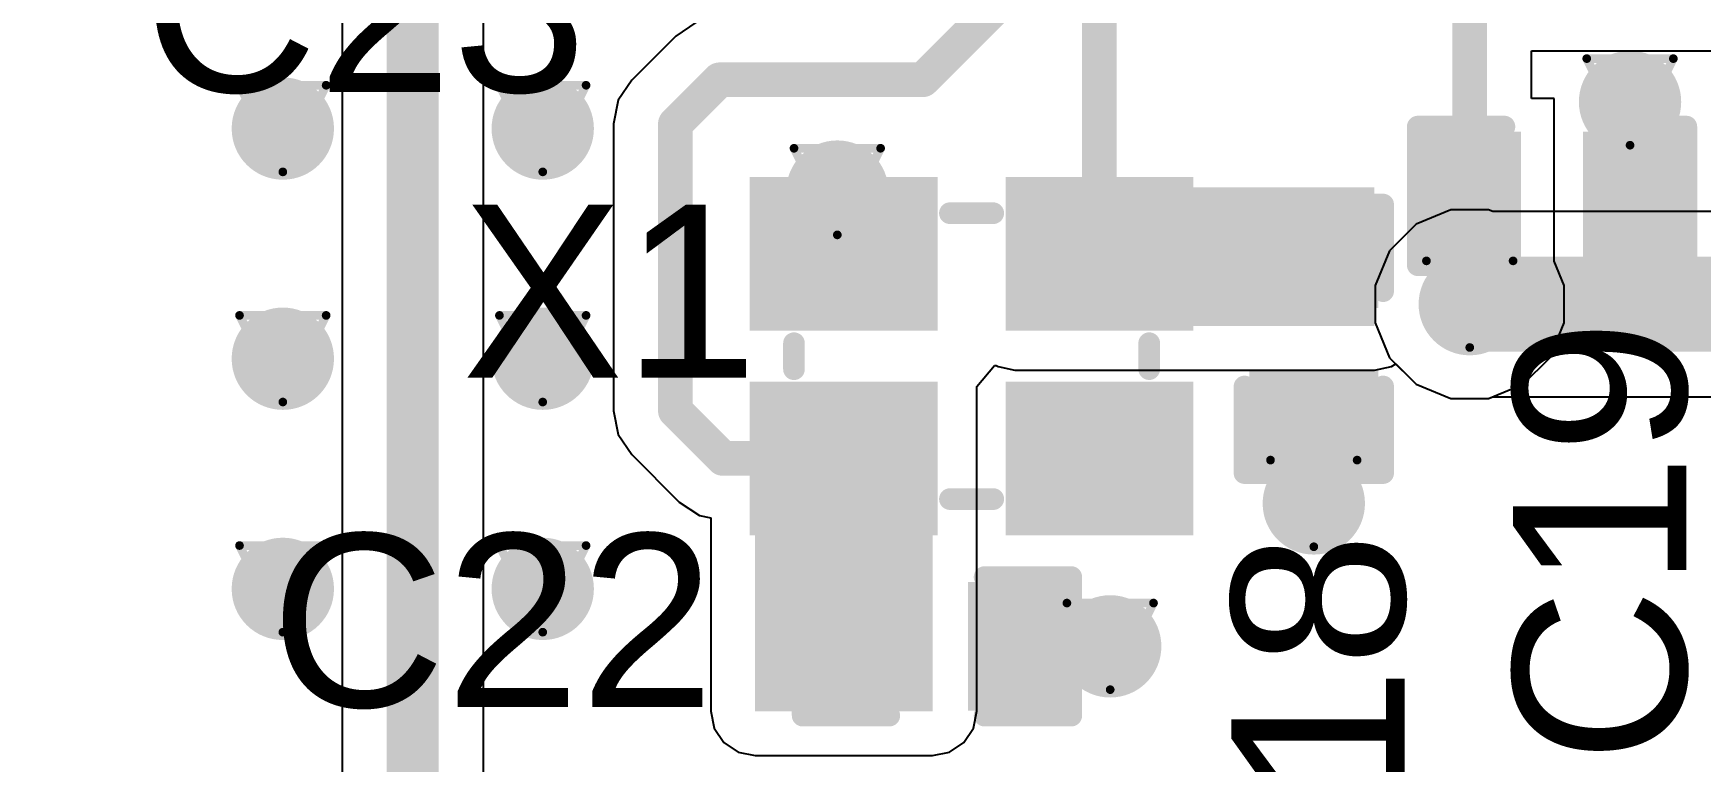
# Model space of a CAD drawing. Header units: inches. Extents: x -89 to 427, y -87 to 99.
# Drawn here: x -79.67 to -69.89, y -16.07 to -11.8 of the extents above; entities that cross this region are included whole.
import ezdxf

# ---------------------------------------------------------------- set-up
doc = ezdxf.new("R2010")
doc.units = ezdxf.units.IN
for name, color, linetype in [('Board_Outline', 56, 'Continuous'), ('Bottom Layer', 5, 'Continuous'), ('Drill Drawing', 1, 'Continuous'), ('Top Layer', 1, 'Continuous'), ('Top Overlay', 2, 'Continuous'), ('Top Paste', 8, 'Continuous'), ('Top Solder', 216, 'Continuous'), ('Via Holes', 16, 'Continuous')]:
    doc.layers.add(name, color=color, linetype=linetype)
doc.styles.add('Arial', font='', dxfattribs={"height": 0.2})
doc.styles.get('Arial').set_extended_font_data('Arial')

msp = doc.modelspace()

# ---------------------------------------------------------------- hatches: boundary and pattern name
at = {"layer": 'Bottom Layer'}
h = msp.add_hatch(color=5, dxfattribs=at)
edge = h.paths.add_edge_path()
edge.add_arc((-70.3072, -12.1996), 0.3, 0, 360)
h = msp.add_hatch(color=5, dxfattribs=at)
edge = h.paths.add_edge_path()
edge.add_arc((-78.2066, -12.3559), 0.3, 0, 360)
h = msp.add_hatch(color=5, dxfattribs=at)
edge = h.paths.add_edge_path()
edge.add_arc((-76.6826, -12.3559), 0.3, 0, 360)
h = msp.add_hatch(color=5, dxfattribs=at)
edge = h.paths.add_edge_path()
edge.add_arc((-74.9554, -12.7254), 0.3, 0, 360)
h = msp.add_hatch(color=5, dxfattribs=at)
edge = h.paths.add_edge_path()
edge.add_arc((-71.247, -13.3858), 0.3, 0, 360)
h = msp.add_hatch(color=5, dxfattribs=at)
edge = h.paths.add_edge_path()
edge.add_arc((-78.2066, -13.7056), 0.3, 0, 360)
h = msp.add_hatch(color=5, dxfattribs=at)
edge = h.paths.add_edge_path()
edge.add_arc((-76.6826, -13.7056), 0.3, 0, 360)
h = msp.add_hatch(color=5, dxfattribs=at)
edge = h.paths.add_edge_path()
edge.add_arc((-72.1614, -14.5542), 0.3, 0, 360)
h = msp.add_hatch(color=5, dxfattribs=at)
edge = h.paths.add_edge_path()
edge.add_arc((-78.2066, -15.0553), 0.3, 0, 360)
h = msp.add_hatch(color=5, dxfattribs=at)
edge = h.paths.add_edge_path()
edge.add_arc((-76.6826, -15.0553), 0.3, 0, 360)
h = msp.add_hatch(color=5, dxfattribs=at)
edge = h.paths.add_edge_path()
edge.add_arc((-73.3552, -15.3924), 0.3, 0, 360)
at = {"layer": 'Top Layer'}
h = msp.add_hatch(color=1, dxfattribs=at)
edge = h.paths.add_edge_path()
edge.add_arc((-70.3072, -12.1996), 0.3, 0, 360)
h = msp.add_hatch(color=1, dxfattribs=at)
edge = h.paths.add_edge_path()
edge.add_arc((-78.2066, -12.3559), 0.3, 0, 360)
h = msp.add_hatch(color=1, dxfattribs=at)
edge = h.paths.add_edge_path()
edge.add_arc((-76.6826, -12.3559), 0.3, 0, 360)
h = msp.add_hatch(color=1, dxfattribs=at)
edge = h.paths.add_edge_path()
edge.add_arc((-74.9554, -12.7254), 0.3, 0, 360)
for points in [[(-71.0057, -12.4333), (-71.0057, -13.0683), (-71.4629, -13.0683), (-71.4629, -12.4333)], [(-70.0659, -12.4333), (-70.0659, -13.0683), (-70.5231, -13.0683), (-70.5231, -12.4333)], [(-74.4181, -12.6907), (-74.4181, -13.4907), (-75.4181, -13.4907), (-75.4181, -12.6907)], [(-72.9181, -12.6906), (-72.9181, -13.4906), (-73.9181, -13.4906), (-73.9181, -12.6906)], [(-73.914, -13.5128), (-71.8058, -13.5128), (-71.8058, -12.7), (-73.914, -12.7)], [(-72.4789, -12.8905), (-71.8439, -12.8905), (-71.8439, -13.3477), (-72.4789, -13.3477)], [(-75.438, -15.7734), (-74.3966, -15.7734), (-74.3966, -13.8684), (-75.438, -13.8684)], [(-72.4789, -13.8303), (-71.8439, -13.8303), (-71.8439, -14.2875), (-72.4789, -14.2875)], [(-74.4181, -13.8906), (-74.4181, -14.6906), (-75.4181, -14.6906), (-75.4181, -13.8906)], [(-72.918, -13.8905), (-72.918, -14.6905), (-73.9179, -14.6905), (-73.9179, -13.8905)], [(-75.0697, -15.7099), (-75.0697, -15.0749), (-74.6125, -15.0749), (-74.6125, -15.7099)], [(-74.1299, -15.7099), (-74.1299, -15.0749), (-73.6727, -15.0749), (-73.6727, -15.7099)]]:
    msp.add_hatch(color=1, dxfattribs=at).paths.add_polyline_path(points)
h = msp.add_hatch(color=1, dxfattribs=at)
edge = h.paths.add_edge_path()
edge.add_arc((-71.247, -13.3858), 0.3, 0, 360)
h = msp.add_hatch(color=1, dxfattribs=at)
edge = h.paths.add_edge_path()
edge.add_arc((-78.2066, -13.7056), 0.3, 0, 360)
h = msp.add_hatch(color=1, dxfattribs=at)
edge = h.paths.add_edge_path()
edge.add_arc((-76.6826, -13.7056), 0.3, 0, 360)
h = msp.add_hatch(color=1, dxfattribs=at)
edge = h.paths.add_edge_path()
edge.add_arc((-72.1614, -14.5542), 0.3, 0, 360)
h = msp.add_hatch(color=1, dxfattribs=at)
edge = h.paths.add_edge_path()
edge.add_arc((-78.2066, -15.0553), 0.3, 0, 360)
h = msp.add_hatch(color=1, dxfattribs=at)
edge = h.paths.add_edge_path()
edge.add_arc((-76.6826, -15.0553), 0.3, 0, 360)
h = msp.add_hatch(color=1, dxfattribs=at)
edge = h.paths.add_edge_path()
edge.add_arc((-73.3552, -15.3924), 0.3, 0, 360)
at = {"layer": 'Top Paste'}
for points in [[(-71.0057, -12.4333), (-71.0057, -13.0683), (-71.4629, -13.0683), (-71.4629, -12.4333)], [(-70.0659, -12.4333), (-70.0659, -13.0683), (-70.5231, -13.0683), (-70.5231, -12.4333)], [(-74.4181, -12.6907), (-74.4181, -13.4907), (-75.4181, -13.4907), (-75.4181, -12.6907)], [(-72.9181, -12.6906), (-72.9181, -13.4906), (-73.9181, -13.4906), (-73.9181, -12.6906)], [(-72.4789, -12.8905), (-71.8439, -12.8905), (-71.8439, -13.3477), (-72.4789, -13.3477)], [(-72.4789, -13.8303), (-71.8439, -13.8303), (-71.8439, -14.2875), (-72.4789, -14.2875)], [(-74.4181, -13.8906), (-74.4181, -14.6906), (-75.4181, -14.6906), (-75.4181, -13.8906)], [(-72.918, -13.8905), (-72.918, -14.6905), (-73.9179, -14.6905), (-73.9179, -13.8905)], [(-75.0697, -15.7099), (-75.0697, -15.0749), (-74.6125, -15.0749), (-74.6125, -15.7099)], [(-74.1299, -15.7099), (-74.1299, -15.0749), (-73.6727, -15.0749), (-73.6727, -15.7099)]]:
    msp.add_hatch(color=8, dxfattribs=at).paths.add_polyline_path(points)
at = {"layer": 'Top Solder'}
for points in [[(-70.9457, -12.3733), (-70.9457, -13.1283), (-71.5229, -13.1283), (-71.5229, -12.3733)], [(-70.0059, -12.3733), (-70.0059, -13.1283), (-70.5831, -13.1283), (-70.5831, -12.3733)], [(-74.3673, -12.6399), (-74.3673, -13.5415), (-75.4689, -13.5415), (-75.4689, -12.6399)], [(-72.8673, -12.6398), (-72.8673, -13.5414), (-73.9689, -13.5414), (-73.9689, -12.6398)], [(-72.5389, -12.8305), (-71.7839, -12.8305), (-71.7839, -13.4077), (-72.5389, -13.4077)], [(-72.5389, -13.7703), (-71.7839, -13.7703), (-71.7839, -14.3475), (-72.5389, -14.3475)], [(-74.3673, -13.8398), (-74.3673, -14.7414), (-75.4689, -14.7414), (-75.4689, -13.8398)], [(-72.8672, -13.8397), (-72.8672, -14.7413), (-73.9687, -14.7413), (-73.9687, -13.8397)], [(-75.1297, -15.7699), (-75.1297, -15.0149), (-74.5525, -15.0149), (-74.5525, -15.7699)], [(-74.1899, -15.7699), (-74.1899, -15.0149), (-73.6127, -15.0149), (-73.6127, -15.7699)]]:
    msp.add_hatch(color=216, dxfattribs=at).paths.add_polyline_path(points)
at = {"layer": 'Via Holes'}
h = msp.add_hatch(color=7, dxfattribs=at)
edge = h.paths.add_edge_path()
edge.add_arc((-70.3072, -12.1996), 0.15, 0, 360)
h = msp.add_hatch(color=7, dxfattribs=at)
edge = h.paths.add_edge_path()
edge.add_arc((-78.2066, -12.3559), 0.15, 0, 360)
h = msp.add_hatch(color=7, dxfattribs=at)
edge = h.paths.add_edge_path()
edge.add_arc((-76.6826, -12.3559), 0.15, 0, 360)
h = msp.add_hatch(color=7, dxfattribs=at)
edge = h.paths.add_edge_path()
edge.add_arc((-74.9554, -12.7254), 0.15, 0, 360)
h = msp.add_hatch(color=7, dxfattribs=at)
edge = h.paths.add_edge_path()
edge.add_arc((-71.247, -13.3858), 0.15, 0, 360)
h = msp.add_hatch(color=7, dxfattribs=at)
edge = h.paths.add_edge_path()
edge.add_arc((-78.2066, -13.7056), 0.15, 0, 360)
h = msp.add_hatch(color=7, dxfattribs=at)
edge = h.paths.add_edge_path()
edge.add_arc((-76.6826, -13.7056), 0.15, 0, 360)
h = msp.add_hatch(color=7, dxfattribs=at)
edge = h.paths.add_edge_path()
edge.add_arc((-72.1614, -14.5542), 0.15, 0, 360)
h = msp.add_hatch(color=7, dxfattribs=at)
edge = h.paths.add_edge_path()
edge.add_arc((-78.2066, -15.0553), 0.15, 0, 360)
h = msp.add_hatch(color=7, dxfattribs=at)
edge = h.paths.add_edge_path()
edge.add_arc((-76.6826, -15.0553), 0.15, 0, 360)
h = msp.add_hatch(color=7, dxfattribs=at)
edge = h.paths.add_edge_path()
edge.add_arc((-73.3552, -15.3924), 0.15, 0, 360)

# ---------------------------------------------------------------- linework, layer by layer
at = {"layer": 'Board_Outline'}
msp.add_lwpolyline([(87.3125, 0, 0.254, 0.254, 1), (-87.3125, 0, 0.254, 0.254, 1)], format="xyseb", close=True, dxfattribs=at)
at = {"layer": 'Bottom Layer'}
for p, q in [((-71.3572, -12.8318), (-71.5608, -12.9161)), ((-71.1368, -12.8318), (-71.3572, -12.8318)), ((-71.1123, -12.842), (-71.1368, -12.8318)), ((-68.5944, -12.842), (-71.1123, -12.842)), ((-71.5608, -12.9161), (-71.7167, -13.072)), ((-71.7167, -13.072), (-71.801, -13.2756)), ((-71.801, -13.2756), (-71.801, -13.496)), ((-71.801, -13.496), (-71.7167, -13.6996)), ((-71.7167, -13.6996), (-71.5608, -13.8555)), ((-71.5608, -13.8555), (-71.3572, -13.9398)), ((-71.3572, -13.9398), (-71.1368, -13.9398)), ((-71.1368, -13.9398), (-71.1123, -13.9296)), ((-71.1123, -13.9296), (-68.3691, -13.9296))]:
    msp.add_line(p, q, dxfattribs=at)
msp.add_lwpolyline([(-71.247, -13.3858, 0.5588, 0.5588, 0), (-68.3691, -13.3858, 0.5588, 0.5588, 0)], format="xyseb", dxfattribs=at)
msp.add_lwpolyline([(-71.3867, -13.3858, 0.2794, 0.2794, 1), (-71.1073, -13.3858, 0.2794, 0.2794, 1)], format="xyseb", close=True, dxfattribs=at)
at = {"layer": 'Drill Drawing'}
for points in [[(-70.5612, -11.9456, 0.0508, 0.0508, 0), (-70.0532, -11.9456, 0.0508, 0.0508, 0)], [(-70.5612, -11.9456, 0.0508, 0.0508, 0), (-70.3072, -12.4536, 0.0508, 0.0508, 0)], [(-70.3072, -12.4536, 0.0508, 0.0508, 0), (-70.0532, -11.9456, 0.0508, 0.0508, 0)], [(-78.4606, -12.1019, 0.0508, 0.0508, 0), (-77.9526, -12.1019, 0.0508, 0.0508, 0)], [(-78.4606, -12.1019, 0.0508, 0.0508, 0), (-78.2066, -12.6099, 0.0508, 0.0508, 0)], [(-78.2066, -12.6099, 0.0508, 0.0508, 0), (-77.9526, -12.1019, 0.0508, 0.0508, 0)], [(-76.9366, -12.1019, 0.0508, 0.0508, 0), (-76.4286, -12.1019, 0.0508, 0.0508, 0)], [(-76.9366, -12.1019, 0.0508, 0.0508, 0), (-76.6826, -12.6099, 0.0508, 0.0508, 0)], [(-76.6826, -12.6099, 0.0508, 0.0508, 0), (-76.4286, -12.1019, 0.0508, 0.0508, 0)], [(-75.2094, -12.4714, 0.0508, 0.0508, 0), (-74.7014, -12.4714, 0.0508, 0.0508, 0)], [(-75.2094, -12.4714, 0.0508, 0.0508, 0), (-74.9554, -12.9794, 0.0508, 0.0508, 0)], [(-74.9554, -12.9794, 0.0508, 0.0508, 0), (-74.7014, -12.4714, 0.0508, 0.0508, 0)], [(-71.501, -13.1318, 0.0508, 0.0508, 0), (-70.993, -13.1318, 0.0508, 0.0508, 0)], [(-71.501, -13.1318, 0.0508, 0.0508, 0), (-71.247, -13.6398, 0.0508, 0.0508, 0)], [(-71.247, -13.6398, 0.0508, 0.0508, 0), (-70.993, -13.1318, 0.0508, 0.0508, 0)], [(-78.4606, -13.4516, 0.0508, 0.0508, 0), (-77.9526, -13.4516, 0.0508, 0.0508, 0)], [(-78.4606, -13.4516, 0.0508, 0.0508, 0), (-78.2066, -13.9596, 0.0508, 0.0508, 0)], [(-78.2066, -13.9596, 0.0508, 0.0508, 0), (-77.9526, -13.4516, 0.0508, 0.0508, 0)], [(-76.9366, -13.4516, 0.0508, 0.0508, 0), (-76.4286, -13.4516, 0.0508, 0.0508, 0)], [(-76.9366, -13.4516, 0.0508, 0.0508, 0), (-76.6826, -13.9596, 0.0508, 0.0508, 0)], [(-76.6826, -13.9596, 0.0508, 0.0508, 0), (-76.4286, -13.4516, 0.0508, 0.0508, 0)], [(-72.4154, -14.3002, 0.0508, 0.0508, 0), (-71.9074, -14.3002, 0.0508, 0.0508, 0)], [(-72.4154, -14.3002, 0.0508, 0.0508, 0), (-72.1614, -14.8082, 0.0508, 0.0508, 0)], [(-72.1614, -14.8082, 0.0508, 0.0508, 0), (-71.9074, -14.3002, 0.0508, 0.0508, 0)], [(-78.4606, -14.8013, 0.0508, 0.0508, 0), (-77.9526, -14.8013, 0.0508, 0.0508, 0)], [(-78.4606, -14.8013, 0.0508, 0.0508, 0), (-78.2066, -15.3093, 0.0508, 0.0508, 0)], [(-78.2066, -15.3093, 0.0508, 0.0508, 0), (-77.9526, -14.8013, 0.0508, 0.0508, 0)], [(-76.9366, -14.8013, 0.0508, 0.0508, 0), (-76.4286, -14.8013, 0.0508, 0.0508, 0)], [(-76.9366, -14.8013, 0.0508, 0.0508, 0), (-76.6826, -15.3093, 0.0508, 0.0508, 0)], [(-76.6826, -15.3093, 0.0508, 0.0508, 0), (-76.4286, -14.8013, 0.0508, 0.0508, 0)], [(-73.6092, -15.1384, 0.0508, 0.0508, 0), (-73.1012, -15.1384, 0.0508, 0.0508, 0)], [(-73.6092, -15.1384, 0.0508, 0.0508, 0), (-73.3552, -15.6464, 0.0508, 0.0508, 0)], [(-73.3552, -15.6464, 0.0508, 0.0508, 0), (-73.1012, -15.1384, 0.0508, 0.0508, 0)]]:
    msp.add_lwpolyline(points, format="xyseb", dxfattribs=at)
for points in [[(-70.5739, -11.9456, 0.0254, 0.0254, 1), (-70.5485, -11.9456, 0.0254, 0.0254, 1)], [(-70.5739, -11.9456, 0.0254, 0.0254, 1), (-70.5485, -11.9456, 0.0254, 0.0254, 1)], [(-70.0659, -11.9456, 0.0254, 0.0254, 1), (-70.0405, -11.9456, 0.0254, 0.0254, 1)], [(-70.0659, -11.9456, 0.0254, 0.0254, 1), (-70.0405, -11.9456, 0.0254, 0.0254, 1)], [(-78.4733, -12.1019, 0.0254, 0.0254, 1), (-78.4479, -12.1019, 0.0254, 0.0254, 1)], [(-78.4733, -12.1019, 0.0254, 0.0254, 1), (-78.4479, -12.1019, 0.0254, 0.0254, 1)], [(-77.9653, -12.1019, 0.0254, 0.0254, 1), (-77.9399, -12.1019, 0.0254, 0.0254, 1)], [(-77.9653, -12.1019, 0.0254, 0.0254, 1), (-77.9399, -12.1019, 0.0254, 0.0254, 1)], [(-76.9493, -12.1019, 0.0254, 0.0254, 1), (-76.9239, -12.1019, 0.0254, 0.0254, 1)], [(-76.9493, -12.1019, 0.0254, 0.0254, 1), (-76.9239, -12.1019, 0.0254, 0.0254, 1)], [(-76.4413, -12.1019, 0.0254, 0.0254, 1), (-76.4159, -12.1019, 0.0254, 0.0254, 1)], [(-76.4413, -12.1019, 0.0254, 0.0254, 1), (-76.4159, -12.1019, 0.0254, 0.0254, 1)], [(-75.2221, -12.4714, 0.0254, 0.0254, 1), (-75.1967, -12.4714, 0.0254, 0.0254, 1)], [(-75.2221, -12.4714, 0.0254, 0.0254, 1), (-75.1967, -12.4714, 0.0254, 0.0254, 1)], [(-74.7141, -12.4714, 0.0254, 0.0254, 1), (-74.6887, -12.4714, 0.0254, 0.0254, 1)], [(-74.7141, -12.4714, 0.0254, 0.0254, 1), (-74.6887, -12.4714, 0.0254, 0.0254, 1)], [(-70.3199, -12.4536, 0.0254, 0.0254, 1), (-70.2945, -12.4536, 0.0254, 0.0254, 1)], [(-70.3199, -12.4536, 0.0254, 0.0254, 1), (-70.2945, -12.4536, 0.0254, 0.0254, 1)], [(-78.2193, -12.6099, 0.0254, 0.0254, 1), (-78.1939, -12.6099, 0.0254, 0.0254, 1)], [(-78.2193, -12.6099, 0.0254, 0.0254, 1), (-78.1939, -12.6099, 0.0254, 0.0254, 1)], [(-76.6953, -12.6099, 0.0254, 0.0254, 1), (-76.6699, -12.6099, 0.0254, 0.0254, 1)], [(-76.6953, -12.6099, 0.0254, 0.0254, 1), (-76.6699, -12.6099, 0.0254, 0.0254, 1)], [(-74.9681, -12.9794, 0.0254, 0.0254, 1), (-74.9427, -12.9794, 0.0254, 0.0254, 1)], [(-74.9681, -12.9794, 0.0254, 0.0254, 1), (-74.9427, -12.9794, 0.0254, 0.0254, 1)], [(-71.5137, -13.1318, 0.0254, 0.0254, 1), (-71.4883, -13.1318, 0.0254, 0.0254, 1)], [(-71.5137, -13.1318, 0.0254, 0.0254, 1), (-71.4883, -13.1318, 0.0254, 0.0254, 1)], [(-71.0057, -13.1318, 0.0254, 0.0254, 1), (-70.9803, -13.1318, 0.0254, 0.0254, 1)], [(-71.0057, -13.1318, 0.0254, 0.0254, 1), (-70.9803, -13.1318, 0.0254, 0.0254, 1)], [(-78.4733, -13.4516, 0.0254, 0.0254, 1), (-78.4479, -13.4516, 0.0254, 0.0254, 1)], [(-78.4733, -13.4516, 0.0254, 0.0254, 1), (-78.4479, -13.4516, 0.0254, 0.0254, 1)], [(-77.9653, -13.4516, 0.0254, 0.0254, 1), (-77.9399, -13.4516, 0.0254, 0.0254, 1)], [(-77.9653, -13.4516, 0.0254, 0.0254, 1), (-77.9399, -13.4516, 0.0254, 0.0254, 1)], [(-76.9493, -13.4516, 0.0254, 0.0254, 1), (-76.9239, -13.4516, 0.0254, 0.0254, 1)], [(-76.9493, -13.4516, 0.0254, 0.0254, 1), (-76.9239, -13.4516, 0.0254, 0.0254, 1)], [(-76.4413, -13.4516, 0.0254, 0.0254, 1), (-76.4159, -13.4516, 0.0254, 0.0254, 1)], [(-76.4413, -13.4516, 0.0254, 0.0254, 1), (-76.4159, -13.4516, 0.0254, 0.0254, 1)], [(-71.2597, -13.6398, 0.0254, 0.0254, 1), (-71.2343, -13.6398, 0.0254, 0.0254, 1)], [(-71.2597, -13.6398, 0.0254, 0.0254, 1), (-71.2343, -13.6398, 0.0254, 0.0254, 1)], [(-78.2193, -13.9596, 0.0254, 0.0254, 1), (-78.1939, -13.9596, 0.0254, 0.0254, 1)], [(-78.2193, -13.9596, 0.0254, 0.0254, 1), (-78.1939, -13.9596, 0.0254, 0.0254, 1)], [(-76.6953, -13.9596, 0.0254, 0.0254, 1), (-76.6699, -13.9596, 0.0254, 0.0254, 1)], [(-76.6953, -13.9596, 0.0254, 0.0254, 1), (-76.6699, -13.9596, 0.0254, 0.0254, 1)], [(-72.4281, -14.3002, 0.0254, 0.0254, 1), (-72.4027, -14.3002, 0.0254, 0.0254, 1)], [(-72.4281, -14.3002, 0.0254, 0.0254, 1), (-72.4027, -14.3002, 0.0254, 0.0254, 1)], [(-71.9201, -14.3002, 0.0254, 0.0254, 1), (-71.8947, -14.3002, 0.0254, 0.0254, 1)], [(-71.9201, -14.3002, 0.0254, 0.0254, 1), (-71.8947, -14.3002, 0.0254, 0.0254, 1)], [(-78.4733, -14.8013, 0.0254, 0.0254, 1), (-78.4479, -14.8013, 0.0254, 0.0254, 1)], [(-78.4733, -14.8013, 0.0254, 0.0254, 1), (-78.4479, -14.8013, 0.0254, 0.0254, 1)], [(-77.9653, -14.8013, 0.0254, 0.0254, 1), (-77.9399, -14.8013, 0.0254, 0.0254, 1)], [(-77.9653, -14.8013, 0.0254, 0.0254, 1), (-77.9399, -14.8013, 0.0254, 0.0254, 1)], [(-76.9493, -14.8013, 0.0254, 0.0254, 1), (-76.9239, -14.8013, 0.0254, 0.0254, 1)], [(-76.9493, -14.8013, 0.0254, 0.0254, 1), (-76.9239, -14.8013, 0.0254, 0.0254, 1)], [(-76.4413, -14.8013, 0.0254, 0.0254, 1), (-76.4159, -14.8013, 0.0254, 0.0254, 1)], [(-76.4413, -14.8013, 0.0254, 0.0254, 1), (-76.4159, -14.8013, 0.0254, 0.0254, 1)], [(-72.1741, -14.8082, 0.0254, 0.0254, 1), (-72.1487, -14.8082, 0.0254, 0.0254, 1)], [(-72.1741, -14.8082, 0.0254, 0.0254, 1), (-72.1487, -14.8082, 0.0254, 0.0254, 1)], [(-73.6219, -15.1384, 0.0254, 0.0254, 1), (-73.5965, -15.1384, 0.0254, 0.0254, 1)], [(-73.6219, -15.1384, 0.0254, 0.0254, 1), (-73.5965, -15.1384, 0.0254, 0.0254, 1)], [(-73.1139, -15.1384, 0.0254, 0.0254, 1), (-73.0885, -15.1384, 0.0254, 0.0254, 1)], [(-73.1139, -15.1384, 0.0254, 0.0254, 1), (-73.0885, -15.1384, 0.0254, 0.0254, 1)], [(-78.2193, -15.3093, 0.0254, 0.0254, 1), (-78.1939, -15.3093, 0.0254, 0.0254, 1)], [(-78.2193, -15.3093, 0.0254, 0.0254, 1), (-78.1939, -15.3093, 0.0254, 0.0254, 1)], [(-76.6953, -15.3093, 0.0254, 0.0254, 1), (-76.6699, -15.3093, 0.0254, 0.0254, 1)], [(-76.6953, -15.3093, 0.0254, 0.0254, 1), (-76.6699, -15.3093, 0.0254, 0.0254, 1)], [(-73.3679, -15.6464, 0.0254, 0.0254, 1), (-73.3425, -15.6464, 0.0254, 0.0254, 1)], [(-73.3679, -15.6464, 0.0254, 0.0254, 1), (-73.3425, -15.6464, 0.0254, 0.0254, 1)]]:
    msp.add_lwpolyline(points, format="xyseb", close=True, dxfattribs=at)
at = {"layer": 'Top Layer'}
for p, q in [((-77.859, -9.5504), (-77.859, -19.3782)), ((-77.0302, -19.3782), (-77.0302, -9.5504)), ((-75.9024, -11.8134), (-76.1612, -12.0722)), ((-75.7847, -11.7348), (-75.9024, -11.8134)), ((-75.9024, -11.8134), (-75.9024, -11.8134)), ((-70.8852, -12.1793), (-70.8852, -11.8996)), ((-70.8852, -11.8996), (-69.3688, -11.8996)), ((-76.1612, -12.0722), (-76.2397, -12.1898)), ((-76.2397, -12.1898), (-76.2673, -12.3286)), ((-70.7517, -12.1793), (-70.8852, -12.1793)), ((-70.7517, -13.1339), (-70.7517, -12.1793)), ((-76.2673, -12.3286), (-76.2673, -12.3286)), ((-76.2673, -12.3286), (-76.2673, -14.0112)), ((-70.693, -13.2756), (-70.7517, -13.1339)), ((-70.693, -13.496), (-70.693, -13.2756)), ((-70.7773, -13.6996), (-70.693, -13.496)), ((-74.1376, -13.8684), (-74.0328, -13.7446)), ((-74.0328, -13.7446), (-74.0243, -13.7446)), ((-74.0243, -13.7446), (-74.0131, -13.7521)), ((-74.0131, -13.7521), (-73.914, -13.7718)), ((-73.914, -13.7718), (-71.8058, -13.7718)), ((-71.8058, -13.7718), (-71.7067, -13.7521)), ((-71.7067, -13.7521), (-71.6812, -13.735)), ((-71.6812, -13.735), (-71.5608, -13.8555)), ((-70.9332, -13.8555), (-70.7773, -13.6996)), ((-74.1376, -15.7734), (-74.1376, -13.8684)), ((-71.5608, -13.8555), (-71.3572, -13.9398)), ((-71.1368, -13.9398), (-70.9332, -13.8555)), ((-71.3572, -13.9398), (-71.1368, -13.9398)), ((-76.2673, -14.0112), (-76.2673, -14.0112)), ((-76.2673, -14.0112), (-76.2397, -14.15)), ((-76.2397, -14.15), (-76.1612, -14.2676)), ((-76.1612, -14.2676), (-75.8818, -14.547)), ((-75.8818, -14.547), (-75.8818, -14.547)), ((-75.8818, -14.547), (-75.7641, -14.6256)), ((-75.7641, -14.6256), (-75.697, -14.6389)), ((-75.697, -14.6389), (-75.697, -15.7734)), ((-75.697, -15.7734), (-75.6773, -15.8725)), ((-74.1573, -15.8725), (-74.1376, -15.7734)), ((-75.6773, -15.8725), (-75.6211, -15.9565)), ((-74.2135, -15.9565), (-74.1573, -15.8725)), ((-75.6211, -15.9565), (-75.5371, -16.0127)), ((-75.5371, -16.0127), (-75.438, -16.0324)), ((-75.438, -16.0324), (-74.3966, -16.0324)), ((-74.3966, -16.0324), (-74.2975, -16.0127)), ((-74.2975, -16.0127), (-74.2135, -15.9565))]:
    msp.add_line(p, q, dxfattribs=at)
for points in [[(-77.4446, -20.1422, 0.3048, 0.3048, 0), (-77.4446, -9.0678, 0.3048, 0.3048, 0)], [(-74.4544, -12.0698, 0.2032, 0.2032, 0), (-72.4952, -10.1106, 0.2032, 0.2032, 0)], [(-71.2478, -13.385, 0.2032, 0.2032, 0), (-71.2478, -11.2956, 0.2032, 0.2032, 0)], [(-73.4181, -13.0906, 0.2032, 0.2032, 0), (-73.4181, -11.68, 0.2032, 0.2032, 0)], [(-75.9048, -12.3286, 0.2032, 0.2032, 0), (-75.646, -12.0698, 0.2032, 0.2032, 0)], [(-75.646, -12.0698, 0.2032, 0.2032, 0), (-74.4544, -12.0698, 0.2032, 0.2032, 0)], [(-75.9048, -14.0112, 0.2032, 0.2032, 0), (-75.9048, -12.3286, 0.2032, 0.2032, 0)], [(-71.2478, -13.385, 0.2032, 0.2032, 0), (-71.247, -13.3858, 0.2032, 0.2032, 0)], [(-75.9048, -14.0112, 0.2032, 0.2032, 0), (-75.6254, -14.2906, 0.2032, 0.2032, 0)], [(-75.6254, -14.2906, 0.2032, 0.2032, 0), (-74.9181, -14.2906, 0.2032, 0.2032, 0)]]:
    msp.add_lwpolyline(points, format="xyseb", dxfattribs=at)
for points in [[(-75.6968, -12.0698, 0.1016, 0.1016, 1), (-75.5952, -12.0698, 0.1016, 0.1016, 1)], [(-75.6968, -12.0698, 0.1016, 0.1016, 1), (-75.5952, -12.0698, 0.1016, 0.1016, 1)], [(-74.5052, -12.0698, 0.1016, 0.1016, 1), (-74.4036, -12.0698, 0.1016, 0.1016, 1)], [(-74.5052, -12.0698, 0.1016, 0.1016, 1), (-74.4036, -12.0698, 0.1016, 0.1016, 1)], [(-75.9556, -12.3286, 0.1016, 0.1016, 1), (-75.854, -12.3286, 0.1016, 0.1016, 1)], [(-75.9556, -12.3286, 0.1016, 0.1016, 1), (-75.854, -12.3286, 0.1016, 0.1016, 1)], [(-73.4689, -13.0906, 0.1016, 0.1016, 1), (-73.3673, -13.0906, 0.1016, 0.1016, 1)], [(-71.2986, -13.385, 0.1016, 0.1016, 1), (-71.197, -13.385, 0.1016, 0.1016, 1)], [(-71.2986, -13.385, 0.1016, 0.1016, 1), (-71.197, -13.385, 0.1016, 0.1016, 1)], [(-71.2978, -13.3858, 0.1016, 0.1016, 1), (-71.1962, -13.3858, 0.1016, 0.1016, 1)], [(-75.9556, -14.0112, 0.1016, 0.1016, 1), (-75.854, -14.0112, 0.1016, 0.1016, 1)], [(-75.9556, -14.0112, 0.1016, 0.1016, 1), (-75.854, -14.0112, 0.1016, 0.1016, 1)], [(-75.6762, -14.2906, 0.1016, 0.1016, 1), (-75.5746, -14.2906, 0.1016, 0.1016, 1)], [(-75.6762, -14.2906, 0.1016, 0.1016, 1), (-75.5746, -14.2906, 0.1016, 0.1016, 1)], [(-74.9689, -14.2906, 0.1016, 0.1016, 1), (-74.8673, -14.2906, 0.1016, 0.1016, 1)]]:
    msp.add_lwpolyline(points, format="xyseb", close=True, dxfattribs=at)
at = {"layer": 'Top Overlay'}
for points in [[(-71.5518, -13.1572, 0.127, 0.127, 0), (-71.5518, -12.3444, 0.127, 0.127, 0)], [(-71.5518, -12.3444, 0.127, 0.127, 0), (-71.0438, -12.3444, 0.127, 0.127, 0)], [(-70.485, -12.3444, 0.127, 0.127, 0), (-69.977, -12.3444, 0.127, 0.127, 0)], [(-69.977, -13.1572, 0.127, 0.127, 0), (-69.977, -12.3444, 0.127, 0.127, 0)], [(-74.2951, -12.8522, 0.127, 0.127, 0), (-74.0411, -12.8522, 0.127, 0.127, 0)], [(-72.5678, -12.8016, 0.127, 0.127, 0), (-71.755, -12.8016, 0.127, 0.127, 0)], [(-72.5678, -13.3096, 0.127, 0.127, 0), (-72.5678, -12.8016, 0.127, 0.127, 0)], [(-71.755, -13.3096, 0.127, 0.127, 0), (-71.755, -12.8016, 0.127, 0.127, 0)], [(-72.8193, -13.1318, 0.127, 0.127, 0), (-72.7431, -13.0556, 0.127, 0.127, 0)], [(-72.7431, -13.208, 0.127, 0.127, 0), (-72.7431, -13.0556, 0.127, 0.127, 0)], [(-72.8193, -13.1318, 0.127, 0.127, 0), (-72.7431, -13.208, 0.127, 0.127, 0)], [(-71.5518, -13.1572, 0.127, 0.127, 0), (-71.0438, -13.1572, 0.127, 0.127, 0)], [(-70.485, -13.1572, 0.127, 0.127, 0), (-69.977, -13.1572, 0.127, 0.127, 0)], [(-75.2094, -13.767, 0.127, 0.127, 0), (-75.2094, -13.6146, 0.127, 0.127, 0)], [(-73.1266, -13.7668, 0.127, 0.127, 0), (-73.1266, -13.6144, 0.127, 0.127, 0)], [(-72.5678, -14.3764, 0.127, 0.127, 0), (-72.5678, -13.8684, 0.127, 0.127, 0)], [(-71.755, -14.3764, 0.127, 0.127, 0), (-71.755, -13.8684, 0.127, 0.127, 0)], [(-72.5678, -14.3764, 0.127, 0.127, 0), (-71.755, -14.3764, 0.127, 0.127, 0)], [(-74.295, -14.5288, 0.127, 0.127, 0), (-74.041, -14.5288, 0.127, 0.127, 0)], [(-75.1586, -15.7988, 0.127, 0.127, 0), (-75.1586, -14.986, 0.127, 0.127, 0)], [(-75.1586, -14.986, 0.127, 0.127, 0), (-74.6506, -14.986, 0.127, 0.127, 0)], [(-74.0918, -14.986, 0.127, 0.127, 0), (-73.5838, -14.986, 0.127, 0.127, 0)], [(-73.5838, -15.7988, 0.127, 0.127, 0), (-73.5838, -14.986, 0.127, 0.127, 0)], [(-75.1586, -15.7988, 0.127, 0.127, 0), (-74.6506, -15.7988, 0.127, 0.127, 0)], [(-74.0918, -15.7988, 0.127, 0.127, 0), (-73.5838, -15.7988, 0.127, 0.127, 0)]]:
    msp.add_lwpolyline(points, format="xyseb", dxfattribs=at)
for points in [[(-71.5835, -12.3444, 0.0635, 0.0635, 1), (-71.52, -12.3444, 0.0635, 0.0635, 1)], [(-71.5835, -12.3444, 0.0635, 0.0635, 1), (-71.52, -12.3444, 0.0635, 0.0635, 1)], [(-71.0755, -12.3444, 0.0635, 0.0635, 1), (-71.012, -12.3444, 0.0635, 0.0635, 1)], [(-70.5168, -12.3444, 0.0635, 0.0635, 1), (-70.4532, -12.3444, 0.0635, 0.0635, 1)], [(-70.0087, -12.3444, 0.0635, 0.0635, 1), (-69.9453, -12.3444, 0.0635, 0.0635, 1)], [(-70.0087, -12.3444, 0.0635, 0.0635, 1), (-69.9453, -12.3444, 0.0635, 0.0635, 1)], [(-74.3269, -12.8522, 0.0635, 0.0635, 1), (-74.2634, -12.8522, 0.0635, 0.0635, 1)], [(-74.0729, -12.8522, 0.0635, 0.0635, 1), (-74.0094, -12.8522, 0.0635, 0.0635, 1)], [(-72.5995, -12.8016, 0.0635, 0.0635, 1), (-72.5361, -12.8016, 0.0635, 0.0635, 1)], [(-72.5995, -12.8016, 0.0635, 0.0635, 1), (-72.5361, -12.8016, 0.0635, 0.0635, 1)], [(-71.7867, -12.8016, 0.0635, 0.0635, 1), (-71.7232, -12.8016, 0.0635, 0.0635, 1)], [(-71.7867, -12.8016, 0.0635, 0.0635, 1), (-71.7232, -12.8016, 0.0635, 0.0635, 1)], [(-72.7749, -13.0556, 0.0635, 0.0635, 1), (-72.7114, -13.0556, 0.0635, 0.0635, 1)], [(-72.7749, -13.0556, 0.0635, 0.0635, 1), (-72.7114, -13.0556, 0.0635, 0.0635, 1)], [(-72.8511, -13.1318, 0.0635, 0.0635, 1), (-72.7876, -13.1318, 0.0635, 0.0635, 1)], [(-72.8511, -13.1318, 0.0635, 0.0635, 1), (-72.7876, -13.1318, 0.0635, 0.0635, 1)], [(-71.5835, -13.1572, 0.0635, 0.0635, 1), (-71.52, -13.1572, 0.0635, 0.0635, 1)], [(-71.5835, -13.1572, 0.0635, 0.0635, 1), (-71.52, -13.1572, 0.0635, 0.0635, 1)], [(-71.0755, -13.1572, 0.0635, 0.0635, 1), (-71.012, -13.1572, 0.0635, 0.0635, 1)], [(-70.5168, -13.1572, 0.0635, 0.0635, 1), (-70.4532, -13.1572, 0.0635, 0.0635, 1)], [(-70.0087, -13.1572, 0.0635, 0.0635, 1), (-69.9453, -13.1572, 0.0635, 0.0635, 1)], [(-70.0087, -13.1572, 0.0635, 0.0635, 1), (-69.9453, -13.1572, 0.0635, 0.0635, 1)], [(-72.7749, -13.208, 0.0635, 0.0635, 1), (-72.7114, -13.208, 0.0635, 0.0635, 1)], [(-72.7749, -13.208, 0.0635, 0.0635, 1), (-72.7114, -13.208, 0.0635, 0.0635, 1)], [(-72.5995, -13.3096, 0.0635, 0.0635, 1), (-72.5361, -13.3096, 0.0635, 0.0635, 1)], [(-71.7867, -13.3096, 0.0635, 0.0635, 1), (-71.7232, -13.3096, 0.0635, 0.0635, 1)], [(-75.2412, -13.6146, 0.0635, 0.0635, 1), (-75.1777, -13.6146, 0.0635, 0.0635, 1)], [(-73.1583, -13.6144, 0.0635, 0.0635, 1), (-73.0948, -13.6144, 0.0635, 0.0635, 1)], [(-75.2412, -13.767, 0.0635, 0.0635, 1), (-75.1777, -13.767, 0.0635, 0.0635, 1)], [(-73.1583, -13.7668, 0.0635, 0.0635, 1), (-73.0948, -13.7668, 0.0635, 0.0635, 1)], [(-72.5995, -13.8684, 0.0635, 0.0635, 1), (-72.5361, -13.8684, 0.0635, 0.0635, 1)], [(-71.7867, -13.8684, 0.0635, 0.0635, 1), (-71.7232, -13.8684, 0.0635, 0.0635, 1)], [(-72.5995, -14.3764, 0.0635, 0.0635, 1), (-72.5361, -14.3764, 0.0635, 0.0635, 1)], [(-72.5995, -14.3764, 0.0635, 0.0635, 1), (-72.5361, -14.3764, 0.0635, 0.0635, 1)], [(-71.7867, -14.3764, 0.0635, 0.0635, 1), (-71.7232, -14.3764, 0.0635, 0.0635, 1)], [(-71.7867, -14.3764, 0.0635, 0.0635, 1), (-71.7232, -14.3764, 0.0635, 0.0635, 1)], [(-74.3267, -14.5288, 0.0635, 0.0635, 1), (-74.2632, -14.5288, 0.0635, 0.0635, 1)], [(-74.0727, -14.5288, 0.0635, 0.0635, 1), (-74.0092, -14.5288, 0.0635, 0.0635, 1)], [(-75.1903, -14.986, 0.0635, 0.0635, 1), (-75.1268, -14.986, 0.0635, 0.0635, 1)], [(-75.1903, -14.986, 0.0635, 0.0635, 1), (-75.1268, -14.986, 0.0635, 0.0635, 1)], [(-74.6823, -14.986, 0.0635, 0.0635, 1), (-74.6188, -14.986, 0.0635, 0.0635, 1)], [(-74.1235, -14.986, 0.0635, 0.0635, 1), (-74.0601, -14.986, 0.0635, 0.0635, 1)], [(-73.6155, -14.986, 0.0635, 0.0635, 1), (-73.552, -14.986, 0.0635, 0.0635, 1)], [(-73.6155, -14.986, 0.0635, 0.0635, 1), (-73.552, -14.986, 0.0635, 0.0635, 1)], [(-75.1903, -15.7988, 0.0635, 0.0635, 1), (-75.1268, -15.7988, 0.0635, 0.0635, 1)], [(-75.1903, -15.7988, 0.0635, 0.0635, 1), (-75.1268, -15.7988, 0.0635, 0.0635, 1)], [(-74.6823, -15.7988, 0.0635, 0.0635, 1), (-74.6188, -15.7988, 0.0635, 0.0635, 1)], [(-74.1235, -15.7988, 0.0635, 0.0635, 1), (-74.0601, -15.7988, 0.0635, 0.0635, 1)], [(-73.6155, -15.7988, 0.0635, 0.0635, 1), (-73.552, -15.7988, 0.0635, 0.0635, 1)], [(-73.6155, -15.7988, 0.0635, 0.0635, 1), (-73.552, -15.7988, 0.0635, 0.0635, 1)]]:
    msp.add_lwpolyline(points, format="xyseb", close=True, dxfattribs=at)

# ---------------------------------------------------------------- texts
at = {"layer": 'Top Overlay', "style": 'Arial'}
for s, p in [('C23', (-79.0274, -12.141)), ('X1', (-77.1565, -13.8174)), ('C22', (-78.2781, -15.7478))]:
    msp.add_text(s, height=1.016, dxfattribs=at).set_placement(p)
for s, p in [('C19', (-69.9772, -16.0778)), ('C18', (-71.6282, -17.3267))]:
    msp.add_text(s, height=1.016, rotation=90, dxfattribs=at).set_placement(p)

doc.saveas('drawing.dxf')
